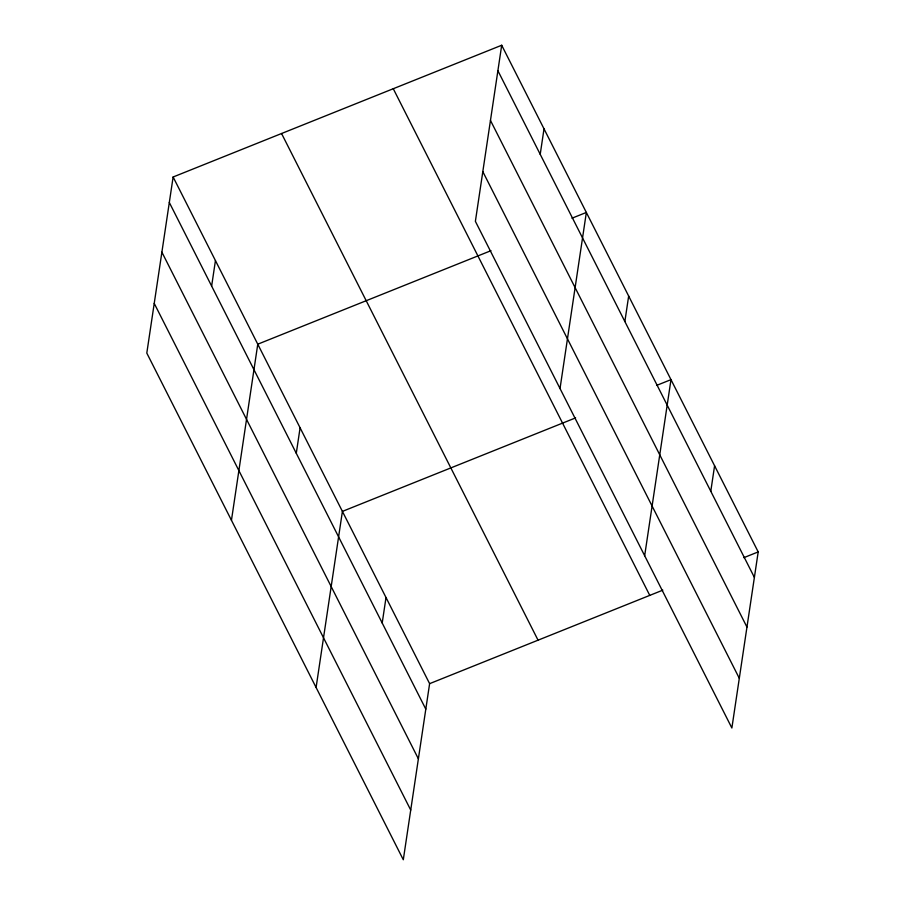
<?xml version="1.0" encoding="UTF-8"?>
<svg xmlns="http://www.w3.org/2000/svg" width="905" height="905" viewBox="0 0 905 905"><rect width="100%" height="100%" fill="white"/><g stroke="black" fill="none" stroke-linecap="round" stroke-linejoin="round"><path stroke-width="1.36" d="M173.126 176.995L146.802 353.086L403.302 859.75L429.615 683.66L173.126 176.995L501.698 45.25L758.198 551.914L731.874 728.005L475.385 221.34L501.698 45.25M211.634 286.071L215.447 260.595M231.454 520.285L257.767 344.194L490.974 250.685M296.286 453.269L300.087 427.794M316.094 687.483L342.407 511.393L575.614 417.884M382.204 623.002L386.016 597.526M540.217 154.325L544.018 128.849M560.025 388.539L586.35 212.449L571.971 218.207M624.857 321.524L628.67 296.048M644.665 555.738L670.99 379.648L656.611 385.406M710.787 491.257L714.588 465.781M429.615 683.66L662.822 590.15M743.82 557.672L758.198 551.914M497.897 70.726L754.385 577.39M490.465 120.433L746.953 627.086M482.818 171.645L739.306 678.298M393.268 88.724L649.767 595.388M281.557 133.521L538.045 640.174M169.314 202.471L425.803 709.135M161.893 252.178L418.382 758.831M154.235 303.39L410.723 810.043"/></g></svg>
